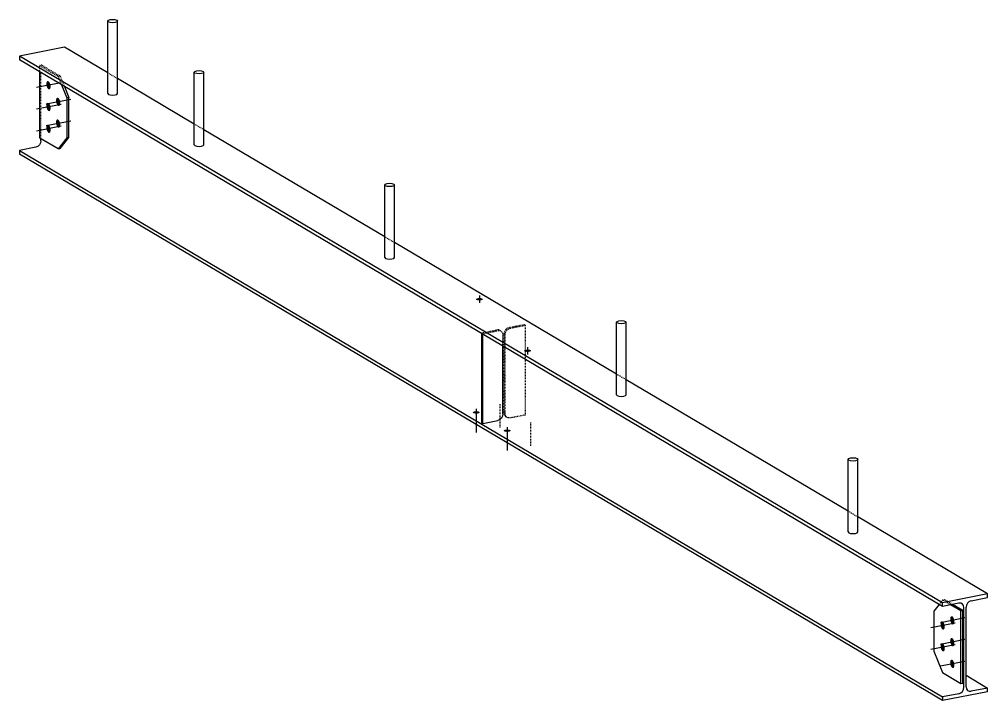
# Model space of a CAD drawing. Header units: millimetres. Extents: x 12 to 27784, y 8 to 1794.
# Drawn here: x 25277 to 27784, y 29 to 1794 of the extents above; entities that cross this region are included whole.
import ezdxf

# ---------------------------------------------------------------- set-up
doc = ezdxf.new("R2010")
doc.units = ezdxf.units.MM
doc.linetypes.add('DXK_LINE_DOT2', pattern=[3.9198, 1.9599, -1.9599])
doc.layers.add('STÅL', color=7, linetype='Continuous')

msp = doc.modelspace()

# ---------------------------------------------------------------- hatches: boundary and pattern name
at = {"layer": 'STÅL', "linetype": 'Continuous'}
for points in [[(25357.8, 1624), (25358.1, 1621.7), (25358.2, 1619.5), (25358.1, 1617.5), (25357.7, 1615.7), (25357.1, 1614.2), (25356.3, 1613.1), (25355.4, 1612.4), (25354.3, 1612.2), (25353.2, 1612.4), (25352, 1613.2), (25350.9, 1614.3), (25349.9, 1615.9), (25349, 1617.7), (25348.2, 1619.8), (25347.7, 1622), (25347.3, 1624.3), (25347.2, 1626.5), (25347.4, 1628.5), (25347.7, 1630.4), (25348.3, 1631.9), (25349.1, 1633), (25350.1, 1633.6), (25351.1, 1633.9), (25352.3, 1633.6), (25353.4, 1632.9), (25354.5, 1631.7), (25355.6, 1630.2), (25356.5, 1628.3), (25357.2, 1626.2)], [(25382.8, 1581), (25383.1, 1578.7), (25383.2, 1576.5), (25383.1, 1574.5), (25382.7, 1572.7), (25382.1, 1571.2), (25381.3, 1570.1), (25380.4, 1569.4), (25379.3, 1569.2), (25378.2, 1569.4), (25377, 1570.2), (25375.9, 1571.3), (25374.9, 1572.9), (25374, 1574.7), (25373.2, 1576.8), (25372.7, 1579), (25372.3, 1581.3), (25372.2, 1583.5), (25372.4, 1585.5), (25372.7, 1587.4), (25373.3, 1588.9), (25374.1, 1590), (25375.1, 1590.6), (25376.1, 1590.8), (25377.3, 1590.6), (25378.4, 1589.9), (25379.5, 1588.7), (25380.6, 1587.2), (25381.5, 1585.3), (25382.2, 1583.2)], [(25357.8, 1567.6), (25358.1, 1565.4), (25358.2, 1563.2), (25358.1, 1561.1), (25357.7, 1559.3), (25357.1, 1557.8), (25356.3, 1556.7), (25355.4, 1556), (25354.3, 1555.8), (25353.2, 1556.1), (25352, 1556.8), (25350.9, 1557.9), (25349.9, 1559.5), (25349, 1561.3), (25348.2, 1563.4), (25347.7, 1565.6), (25347.3, 1567.9), (25347.2, 1570.1), (25347.4, 1572.2), (25347.7, 1574), (25348.3, 1575.5), (25349.1, 1576.6), (25350.1, 1577.3), (25351.1, 1577.5), (25352.3, 1577.2), (25353.4, 1576.5), (25354.5, 1575.3), (25355.6, 1573.8), (25356.5, 1571.9), (25357.2, 1569.9)], [(25382.8, 1524.6), (25383.1, 1522.4), (25383.2, 1520.2), (25383.1, 1518.1), (25382.7, 1516.3), (25382.1, 1514.8), (25381.3, 1513.7), (25380.4, 1513), (25379.3, 1512.8), (25378.2, 1513.1), (25377, 1513.8), (25375.9, 1514.9), (25374.9, 1516.5), (25374, 1518.3), (25373.2, 1520.4), (25372.7, 1522.6), (25372.3, 1524.9), (25372.2, 1527.1), (25372.4, 1529.2), (25372.7, 1531), (25373.3, 1532.5), (25374.1, 1533.6), (25375.1, 1534.3), (25376.1, 1534.5), (25377.3, 1534.2), (25378.4, 1533.5), (25379.5, 1532.3), (25380.6, 1530.8), (25381.5, 1528.9), (25382.2, 1526.9)], [(25357.8, 1511.3), (25358.1, 1509), (25358.2, 1506.8), (25358.1, 1504.7), (25357.7, 1502.9), (25357.1, 1501.4), (25356.3, 1500.3), (25355.4, 1499.6), (25354.3, 1499.4), (25353.2, 1499.7), (25352, 1500.4), (25350.9, 1501.6), (25349.9, 1503.1), (25349, 1504.9), (25348.2, 1507), (25347.7, 1509.2), (25347.3, 1511.5), (25347.2, 1513.7), (25347.4, 1515.8), (25347.7, 1517.6), (25348.3, 1519.1), (25349.1, 1520.2), (25350.1, 1520.9), (25351.1, 1521.1), (25352.3, 1520.8), (25353.4, 1520.1), (25354.5, 1518.9), (25355.6, 1517.4), (25356.5, 1515.6), (25357.2, 1513.5)], [(26468.4, 1065.6), (26466.6, 1065.6), (26464.8, 1065.8), (26463.1, 1066.2), (26461.7, 1066.6), (26460.6, 1067.1), (26459.9, 1067.7), (26459.5, 1068.3), (26459.5, 1069), (26459.9, 1069.6), (26460.6, 1070.2), (26461.7, 1070.7), (26463.1, 1071.1), (26464.8, 1071.5), (26466.6, 1071.7), (26468.4, 1071.7), (26470.3, 1071.7), (26472.1, 1071.5), (26473.7, 1071.1), (26475.1, 1070.7), (26476.2, 1070.2), (26477, 1069.6), (26477.4, 1069), (26477.4, 1068.3), (26477, 1067.7), (26476.2, 1067.1), (26475.1, 1066.6), (26473.7, 1066.2), (26472.1, 1065.8), (26470.3, 1065.6)], [(26593.1, 932.2), (26591.2, 932.3), (26589.4, 932.5), (26587.8, 932.8), (26586.4, 933.2), (26585.3, 933.8), (26584.5, 934.3), (26584.1, 935), (26584.1, 935.6), (26584.5, 936.2), (26585.3, 936.8), (26586.4, 937.4), (26587.8, 937.8), (26589.4, 938.1), (26591.2, 938.3), (26593.1, 938.4), (26595, 938.3), (26596.7, 938.1), (26598.4, 937.8), (26599.8, 937.4), (26600.9, 936.8), (26601.6, 936.2), (26602, 935.6), (26602, 935), (26601.6, 934.3), (26600.9, 933.8), (26599.8, 933.2), (26598.4, 932.8), (26596.7, 932.5), (26595, 932.3)], [(26460.3, 772.4), (26458.4, 772.5), (26456.6, 772.7), (26455, 773), (26453.6, 773.5), (26452.5, 774), (26451.7, 774.6), (26451.3, 775.2), (26451.3, 775.8), (26451.7, 776.5), (26452.5, 777.1), (26453.6, 777.6), (26455, 778), (26456.6, 778.3), (26458.4, 778.5), (26460.3, 778.6), (26462.2, 778.5), (26463.9, 778.3), (26465.6, 778), (26467, 777.6), (26468.1, 777.1), (26468.8, 776.5), (26469.2, 775.8), (26469.2, 775.2), (26468.8, 774.6), (26468.1, 774), (26467, 773.5), (26465.6, 773), (26463.9, 772.7), (26462.2, 772.5)], [(26540.3, 725.1), (26538.4, 725.1), (26536.6, 725.3), (26535, 725.6), (26533.6, 726.1), (26532.5, 726.6), (26531.7, 727.2), (26531.3, 727.8), (26531.3, 728.5), (26531.7, 729.1), (26532.5, 729.7), (26533.6, 730.2), (26535, 730.6), (26536.6, 730.9), (26538.4, 731.1), (26540.3, 731.2), (26542.2, 731.1), (26543.9, 730.9), (26545.6, 730.6), (26547, 730.2), (26548.1, 729.7), (26548.8, 729.1), (26549.2, 728.5), (26549.2, 727.8), (26548.8, 727.2), (26548.1, 726.6), (26547, 726.1), (26545.6, 725.6), (26543.9, 725.3), (26542.2, 725.1)], [(27672.8, 224.4), (27673.1, 222.2), (27673.2, 220), (27673.1, 217.9), (27672.7, 216.1), (27672.1, 214.6), (27671.3, 213.5), (27670.4, 212.8), (27669.3, 212.6), (27668.2, 212.9), (27667, 213.6), (27665.9, 214.7), (27664.9, 216.3), (27664, 218.1), (27663.2, 220.2), (27662.7, 222.4), (27662.3, 224.7), (27662.2, 226.9), (27662.4, 229), (27662.7, 230.8), (27663.3, 232.3), (27664.1, 233.4), (27665.1, 234.1), (27666.1, 234.3), (27667.3, 234), (27668.4, 233.3), (27669.5, 232.1), (27670.6, 230.6), (27671.5, 228.7), (27672.2, 226.6)], [(27697.8, 237.8), (27698.1, 235.5), (27698.2, 233.3), (27698.1, 231.3), (27697.7, 229.5), (27697.1, 228), (27696.3, 226.9), (27695.4, 226.2), (27694.3, 226), (27693.2, 226.2), (27692, 227), (27690.9, 228.1), (27689.9, 229.7), (27689, 231.5), (27688.2, 233.6), (27687.7, 235.8), (27687.3, 238.1), (27687.2, 240.3), (27687.4, 242.3), (27687.7, 244.2), (27688.3, 245.7), (27689.1, 246.8), (27690.1, 247.4), (27691.1, 247.6), (27692.3, 247.4), (27693.4, 246.7), (27694.5, 245.5), (27695.6, 244), (27696.5, 242.1), (27697.2, 240)], [(27672.8, 168), (27673.1, 165.8), (27673.2, 163.6), (27673.1, 161.5), (27672.7, 159.7), (27672.1, 158.2), (27671.3, 157.1), (27670.4, 156.4), (27669.3, 156.2), (27668.2, 156.5), (27667, 157.2), (27665.9, 158.4), (27664.9, 159.9), (27664, 161.7), (27663.2, 163.8), (27662.7, 166), (27662.3, 168.3), (27662.2, 170.5), (27662.4, 172.6), (27662.7, 174.4), (27663.3, 175.9), (27664.1, 177), (27665.1, 177.7), (27666.1, 177.9), (27667.3, 177.6), (27668.4, 176.9), (27669.5, 175.7), (27670.6, 174.2), (27671.5, 172.3), (27672.2, 170.3)], [(27697.8, 181.4), (27698.1, 179.2), (27698.2, 176.9), (27698.1, 174.9), (27697.7, 173.1), (27697.1, 171.6), (27696.3, 170.5), (27695.4, 169.8), (27694.3, 169.6), (27693.2, 169.9), (27692, 170.6), (27690.9, 171.7), (27689.9, 173.3), (27689, 175.1), (27688.2, 177.2), (27687.7, 179.4), (27687.3, 181.7), (27687.2, 183.9), (27687.4, 186), (27687.7, 187.8), (27688.3, 189.3), (27689.1, 190.4), (27690.1, 191.1), (27691.1, 191.3), (27692.3, 191), (27693.4, 190.3), (27694.5, 189.1), (27695.6, 187.6), (27696.5, 185.7), (27697.2, 183.6)], [(27697.8, 125), (27698.1, 122.8), (27698.2, 120.6), (27698.1, 118.5), (27697.7, 116.7), (27697.1, 115.2), (27696.3, 114.1), (27695.4, 113.4), (27694.3, 113.2), (27693.2, 113.5), (27692, 114.2), (27690.9, 115.4), (27689.9, 116.9), (27689, 118.7), (27688.2, 120.8), (27687.7, 123), (27687.3, 125.3), (27687.2, 127.5), (27687.4, 129.6), (27687.7, 131.4), (27688.3, 132.9), (27689.1, 134), (27690.1, 134.7), (27691.1, 134.9), (27692.3, 134.6), (27693.4, 133.9), (27694.5, 132.7), (27695.6, 131.2), (27696.5, 129.3), (27697.2, 127.3)]]:
    msp.add_hatch(color=96, dxfattribs=at).paths.add_polyline_path(points)

# ---------------------------------------------------------------- linework, layer by layer
at = {"layer": 'STÅL', "color": 2, "linetype": 'Continuous'}
for p, q in [((25506.3, 1789.4), (25507.9, 1791.5)), ((25508, 1787.3), (25506.3, 1789.4)), ((25506.3, 1601.4), (25506.3, 1789.4)), ((25507.9, 1791.5), (25512.4, 1793.1)), ((25512.6, 1785.7), (25508, 1787.3)), ((25512.4, 1793.1), (25518.7, 1793.7)), ((25518.8, 1785.1), (25512.6, 1785.7)), ((25518.7, 1793.7), (25524.9, 1793.1)), ((25525.1, 1785.7), (25518.8, 1785.1)), ((25524.9, 1793.1), (25529.5, 1791.6)), ((25529.6, 1787.3), (25525.1, 1785.7)), ((25529.5, 1791.6), (25531.3, 1789.4)), ((25531.3, 1789.4), (25529.6, 1787.3)), ((25531.3, 1601.5), (25531.3, 1789.4)), ((25394.2, 1721.4), (25277.3, 1698.3)), ((25506.3, 1655.1), (25394.2, 1721.4)), ((27667.3, 282.5), (25277.3, 1698.3)), ((25277.3, 1698.3), (25277.3, 1688.8)), ((27667.3, 272.9), (25277.3, 1688.8)), ((25330.2, 1486), (25330.2, 1657.4)), ((25730.3, 1656.7), (25731.9, 1658.8)), ((25732, 1654.6), (25730.3, 1656.7)), ((25730.3, 1468.8), (25730.3, 1656.7)), ((25731.9, 1658.8), (25736.4, 1660.4)), ((25736.4, 1660.4), (25742.7, 1661)), ((25742.7, 1661), (25748.9, 1660.4)), ((25748.9, 1660.4), (25753.5, 1658.9)), ((25753.6, 1654.6), (25749.1, 1653)), ((25753.5, 1658.9), (25755.3, 1656.7)), ((25755.3, 1656.7), (25753.6, 1654.6)), ((25755.3, 1468.8), (25755.3, 1656.7)), ((25730.3, 1522.4), (25531.3, 1640.2)), ((25736.6, 1653), (25732, 1654.6)), ((25742.8, 1652.4), (25736.6, 1653)), ((25749.1, 1653), (25742.8, 1652.4)), ((25386.5, 1624.1), (25400.2, 1590.2)), ((25393.9, 1619.7), (25405.4, 1591.2)), ((25405.4, 1591.2), (25400.2, 1590.2)), ((25400.2, 1590.2), (25400.2, 1486.8)), ((25405.4, 1487.8), (25405.4, 1591.2)), ((25506.3, 1601.4), (25508, 1599.3)), ((25508, 1599.3), (25512.6, 1597.8)), ((25512.6, 1597.8), (25518.8, 1597.2)), ((25518.8, 1597.2), (25525.1, 1597.8)), ((25525.1, 1597.8), (25529.6, 1599.4)), ((25529.6, 1599.4), (25531.3, 1601.5)), ((26223.2, 1230.3), (25755.3, 1507.5)), ((25377.7, 1457.9), (25330.2, 1486)), ((25332.9, 1479.3), (25331.9, 1473.7)), ((25332.9, 1479.3), (25332.9, 1484.4)), ((25400.2, 1486.8), (25377.7, 1457.9)), ((25382.9, 1458.9), (25405.4, 1487.8)), ((25405.4, 1487.8), (25400.2, 1486.8)), ((25319.9, 1462.6), (25277.3, 1454.2)), ((25277.3, 1454.2), (27667.3, 38.4)), ((25277.3, 1454.2), (25277.3, 1444.6)), ((25324.9, 1464.7), (25319.9, 1462.6)), ((25329.1, 1468.6), (25324.9, 1464.7)), ((25331.9, 1473.7), (25329.1, 1468.6)), ((25377.7, 1457.9), (25382.9, 1458.9)), ((25732, 1466.6), (25730.3, 1468.8)), ((25732, 1466.6), (25736.6, 1465.1)), ((25736.6, 1465.1), (25742.8, 1464.5)), ((25742.8, 1464.5), (25749.1, 1465.1)), ((25749.1, 1465.1), (25753.6, 1466.7)), ((25753.6, 1466.7), (25755.3, 1468.8)), ((27667.3, 28.8), (25277.3, 1444.6)), ((26223.2, 1364.7), (26224.8, 1366.8)), ((26224.9, 1362.5), (26223.2, 1364.7)), ((26223.2, 1176.7), (26223.2, 1364.7)), ((26224.8, 1366.8), (26229.4, 1368.4)), ((26229.5, 1361), (26224.9, 1362.5)), ((26229.4, 1368.4), (26235.6, 1369)), ((26235.8, 1360.4), (26229.5, 1361)), ((26235.6, 1369), (26241.9, 1368.4)), ((26242, 1361), (26235.8, 1360.4)), ((26241.9, 1368.4), (26246.5, 1366.9)), ((26246.6, 1362.6), (26242, 1361)), ((26246.5, 1366.9), (26248.2, 1364.7)), ((26248.2, 1364.7), (26246.6, 1362.6)), ((26248.2, 1176.8), (26248.2, 1364.7)), ((26823.2, 874.9), (26248.2, 1215.5)), ((26223.2, 1176.7), (26224.9, 1174.6)), ((26224.9, 1174.6), (26229.5, 1173)), ((26229.5, 1173), (26235.8, 1172.5)), ((26235.8, 1172.5), (26242, 1173.1)), ((26242, 1173.1), (26246.6, 1174.6)), ((26246.6, 1174.6), (26248.2, 1176.8)), ((26823.2, 1009.2), (26824.8, 1011.4)), ((26824.9, 1007.1), (26823.2, 1009.2)), ((26823.2, 821.3), (26823.2, 1009.2)), ((26824.8, 1011.4), (26829.4, 1012.9)), ((26829.5, 1005.5), (26824.9, 1007.1)), ((26829.4, 1012.9), (26835.6, 1013.5)), ((26835.8, 1005), (26829.5, 1005.5)), ((26835.6, 1013.5), (26841.9, 1013)), ((26842, 1005.6), (26835.8, 1005)), ((26841.9, 1013), (26846.5, 1011.4)), ((26846.6, 1007.1), (26842, 1005.6)), ((26846.5, 1011.4), (26848.2, 1009.3)), ((26848.2, 1009.3), (26846.6, 1007.1)), ((26848.2, 821.3), (26848.2, 1009.3)), ((26474.4, 748.8), (26474.4, 979.6)), ((26477.4, 747.1), (26477.4, 977.8)), ((26529.4, 771.4), (26529.4, 947)), ((27423.2, 519.5), (26848.2, 860.1)), ((26823.2, 821.3), (26824.9, 819.2)), ((26824.9, 819.2), (26829.5, 817.6)), ((26829.5, 817.6), (26835.8, 817)), ((26835.8, 817), (26842, 817.6)), ((26842, 817.6), (26846.6, 819.2)), ((26846.6, 819.2), (26848.2, 821.3)), ((26477.4, 747.1), (26516.4, 754.8)), ((26521.4, 756.8), (26516.4, 754.8)), ((26525.6, 760.7), (26521.4, 756.8)), ((26528.4, 765.8), (26525.6, 760.7)), ((26529.4, 771.4), (26528.4, 765.8)), ((26474.4, 748.8), (26477.4, 747.1)), ((27423.2, 653.8), (27424.8, 655.9)), ((27424.9, 651.7), (27423.2, 653.8)), ((27423.2, 465.9), (27423.2, 653.8)), ((27424.8, 655.9), (27429.4, 657.5)), ((27429.4, 657.5), (27435.6, 658.1)), ((27435.6, 658.1), (27441.9, 657.5)), ((27441.9, 657.5), (27446.5, 656)), ((27446.5, 656), (27448.2, 653.8)), ((27448.2, 653.8), (27446.6, 651.7)), ((27448.2, 465.9), (27448.2, 653.8)), ((27429.5, 650.1), (27424.9, 651.7)), ((27435.8, 649.5), (27429.5, 650.1)), ((27442, 650.1), (27435.8, 649.5)), ((27446.6, 651.7), (27442, 650.1)), ((27784.2, 305.6), (27448.2, 504.7)), ((27423.2, 465.9), (27424.9, 463.7)), ((27424.9, 463.7), (27429.5, 462.2)), ((27429.5, 462.2), (27435.8, 461.6)), ((27435.8, 461.6), (27442, 462.2)), ((27442, 462.2), (27446.6, 463.8)), ((27446.6, 463.8), (27448.2, 465.9)), ((27784.2, 305.6), (27667.3, 282.5)), ((27784.2, 296), (27784.2, 305.6)), ((27658.9, 277.9), (27645.2, 260.2)), ((27667.3, 272.9), (27667.3, 282.5)), ((27709.9, 281.3), (27667.3, 272.9)), ((27715.2, 261.1), (27688.2, 277.1)), ((27720.4, 262.1), (27693.4, 278.1)), ((27714.9, 281.3), (27709.9, 281.3)), ((27719.1, 279), (27714.9, 281.3)), ((27721.9, 275), (27719.1, 279)), ((27729.6, 276.5), (27728.6, 270.9)), ((27732.4, 281.7), (27729.6, 276.5)), ((27736.6, 285.6), (27732.4, 281.7)), ((27741.6, 287.6), (27736.6, 285.6)), ((27741.6, 287.6), (27784.2, 296)), ((27645.2, 260.2), (27645.2, 156.9)), ((27715.2, 261.1), (27720.4, 262.1)), ((27715.2, 73.1), (27715.2, 261.1)), ((27720.4, 74.2), (27720.4, 262.1)), ((27722.9, 269.8), (27721.9, 275)), ((27722.9, 63.5), (27722.9, 269.8)), ((27728.6, 64.6), (27728.6, 270.9)), ((27645.2, 156.9), (27667.7, 101.3)), ((27667.7, 101.3), (27715.2, 73.1)), ((27728.6, 94.4), (27784.2, 61.5)), ((27784.2, 51.9), (27667.3, 28.8)), ((27714.9, 48.9), (27719.1, 52.7)), ((27715.2, 73.1), (27720.4, 74.2)), ((27719.1, 52.7), (27721.9, 57.9)), ((27721.9, 57.9), (27722.9, 63.5)), ((27728.6, 64.6), (27729.6, 59.4)), ((27729.6, 59.4), (27732.4, 55.4)), ((27732.4, 55.4), (27736.6, 53.1)), ((27736.6, 53.1), (27741.6, 53.1)), ((27784.2, 61.5), (27741.6, 53.1)), ((27784.2, 51.9), (27784.2, 61.5)), ((27709.9, 46.8), (27667.3, 38.4)), ((27667.3, 38.4), (27667.3, 28.8)), ((27709.9, 46.8), (27714.9, 48.9))]:
    msp.add_line(p, q, dxfattribs=at)
at = {"layer": 'STÅL', "color": 7, "linetype": 'DXK_LINE_DOT2'}
for p, q in [((25335.4, 1675), (25330.2, 1673.9)), ((25330.2, 1673.9), (25377.7, 1645.8)), ((25330.2, 1667), (25330.2, 1673.9)), ((25330.2, 1657.4), (25330.2, 1667)), ((25332.9, 1484.4), (25332.9, 1655.8)), ((25335.4, 1675), (25382.9, 1646.8)), ((25531.3, 1640.2), (25506.3, 1655.1)), ((25377.7, 1645.8), (25382.9, 1646.8)), ((25377.7, 1645.8), (25386.5, 1624.1)), ((25382.9, 1646.8), (25393.9, 1619.7)), ((25755.3, 1507.5), (25730.3, 1522.4)), ((26248.2, 1215.5), (26223.2, 1230.3)), ((26545.1, 995.5), (26584.1, 1003.2)), ((26584.1, 1003.2), (26587.1, 1001.4)), ((26474.4, 981.5), (26513.4, 989.2)), ((26474.4, 979.6), (26474.4, 981.5)), ((26474.4, 981.5), (26477.4, 979.7)), ((26477.4, 979.7), (26516.4, 987.4)), ((26477.4, 977.8), (26477.4, 979.7)), ((26518.4, 989.1), (26513.4, 989.2)), ((26516.4, 987.4), (26521.4, 987.3)), ((26522.6, 986.9), (26518.4, 989.1)), ((26521.4, 987.3), (26525.6, 985.1)), ((26522.6, 986.9), (26525.6, 985.1)), ((26525.6, 985.1), (26528.4, 981.1)), ((26528.4, 981.1), (26529.4, 975.9)), ((26533.1, 984.4), (26532.1, 978.8)), ((26532.1, 774.3), (26532.1, 978.8)), ((26535.9, 989.5), (26533.1, 984.4)), ((26535.1, 977), (26536.1, 982.6)), ((26540.1, 993.4), (26535.9, 989.5)), ((26536.1, 982.6), (26538.9, 987.7)), ((26538.9, 987.7), (26543.1, 991.6)), ((26545.1, 995.5), (26540.1, 993.4)), ((26543.1, 991.6), (26548.1, 993.7)), ((26548.1, 993.7), (26587.1, 1001.4)), ((26587.1, 1001.4), (26587.1, 768.7)), ((26529.4, 947), (26529.4, 975.9)), ((26535.1, 772.6), (26535.1, 977)), ((26848.2, 860.1), (26823.2, 874.9)), ((26532.1, 774.3), (26533.1, 769.1)), ((26533.1, 769.1), (26535.9, 765.1)), ((26536.1, 767.4), (26535.1, 772.6)), ((26535.9, 765.1), (26538.9, 763.3)), ((26538.9, 763.3), (26536.1, 767.4)), ((26543.1, 761.1), (26538.9, 763.3)), ((26548.1, 761), (26543.1, 761.1)), ((26587.1, 768.7), (26548.1, 761)), ((27448.2, 504.7), (27423.2, 519.5)), ((27667.7, 289.2), (27658.9, 277.9)), ((27667.7, 289.2), (27672.9, 290.2)), ((27688.2, 277.1), (27667.7, 289.2)), ((27693.4, 278.1), (27672.9, 290.2))]:
    msp.add_line(p, q, dxfattribs=at)
at = {"layer": 'STÅL', "color": 96, "linetype": 'Continuous'}
for p, q in [((25385.3, 1629.4), (25322.1, 1617)), ((25410.3, 1586.4), (25347.1, 1574)), ((25385.3, 1573.1), (25322.1, 1560.6)), ((25410.3, 1530.1), (25347.1, 1517.6)), ((25385.3, 1516.7), (25322.1, 1504.2)), ((26468.4, 1078), (26468.4, 1059.1)), ((26593.1, 944.7), (26593.1, 925.7)), ((26460.3, 784.9), (26460.3, 723.8)), ((26540.3, 737.5), (26540.3, 676.4)), ((27700.3, 229.9), (27637.1, 217.4)), ((27725.3, 243.2), (27662.1, 230.8)), ((27725.3, 186.9), (27662.1, 174.4)), ((27700.3, 173.5), (27637.1, 161)), ((27725.3, 130.5), (27662.1, 118))]:
    msp.add_line(p, q, dxfattribs=at)
at = {"layer": 'STÅL', "color": 96, "linetype": 'DXK_LINE_DOT2'}
for p, q in [((26520.9, 796.9), (26520.9, 735.8)), ((26600.9, 749.5), (26600.9, 688.4))]:
    msp.add_line(p, q, dxfattribs=at)

doc.saveas('drawing.dxf')
